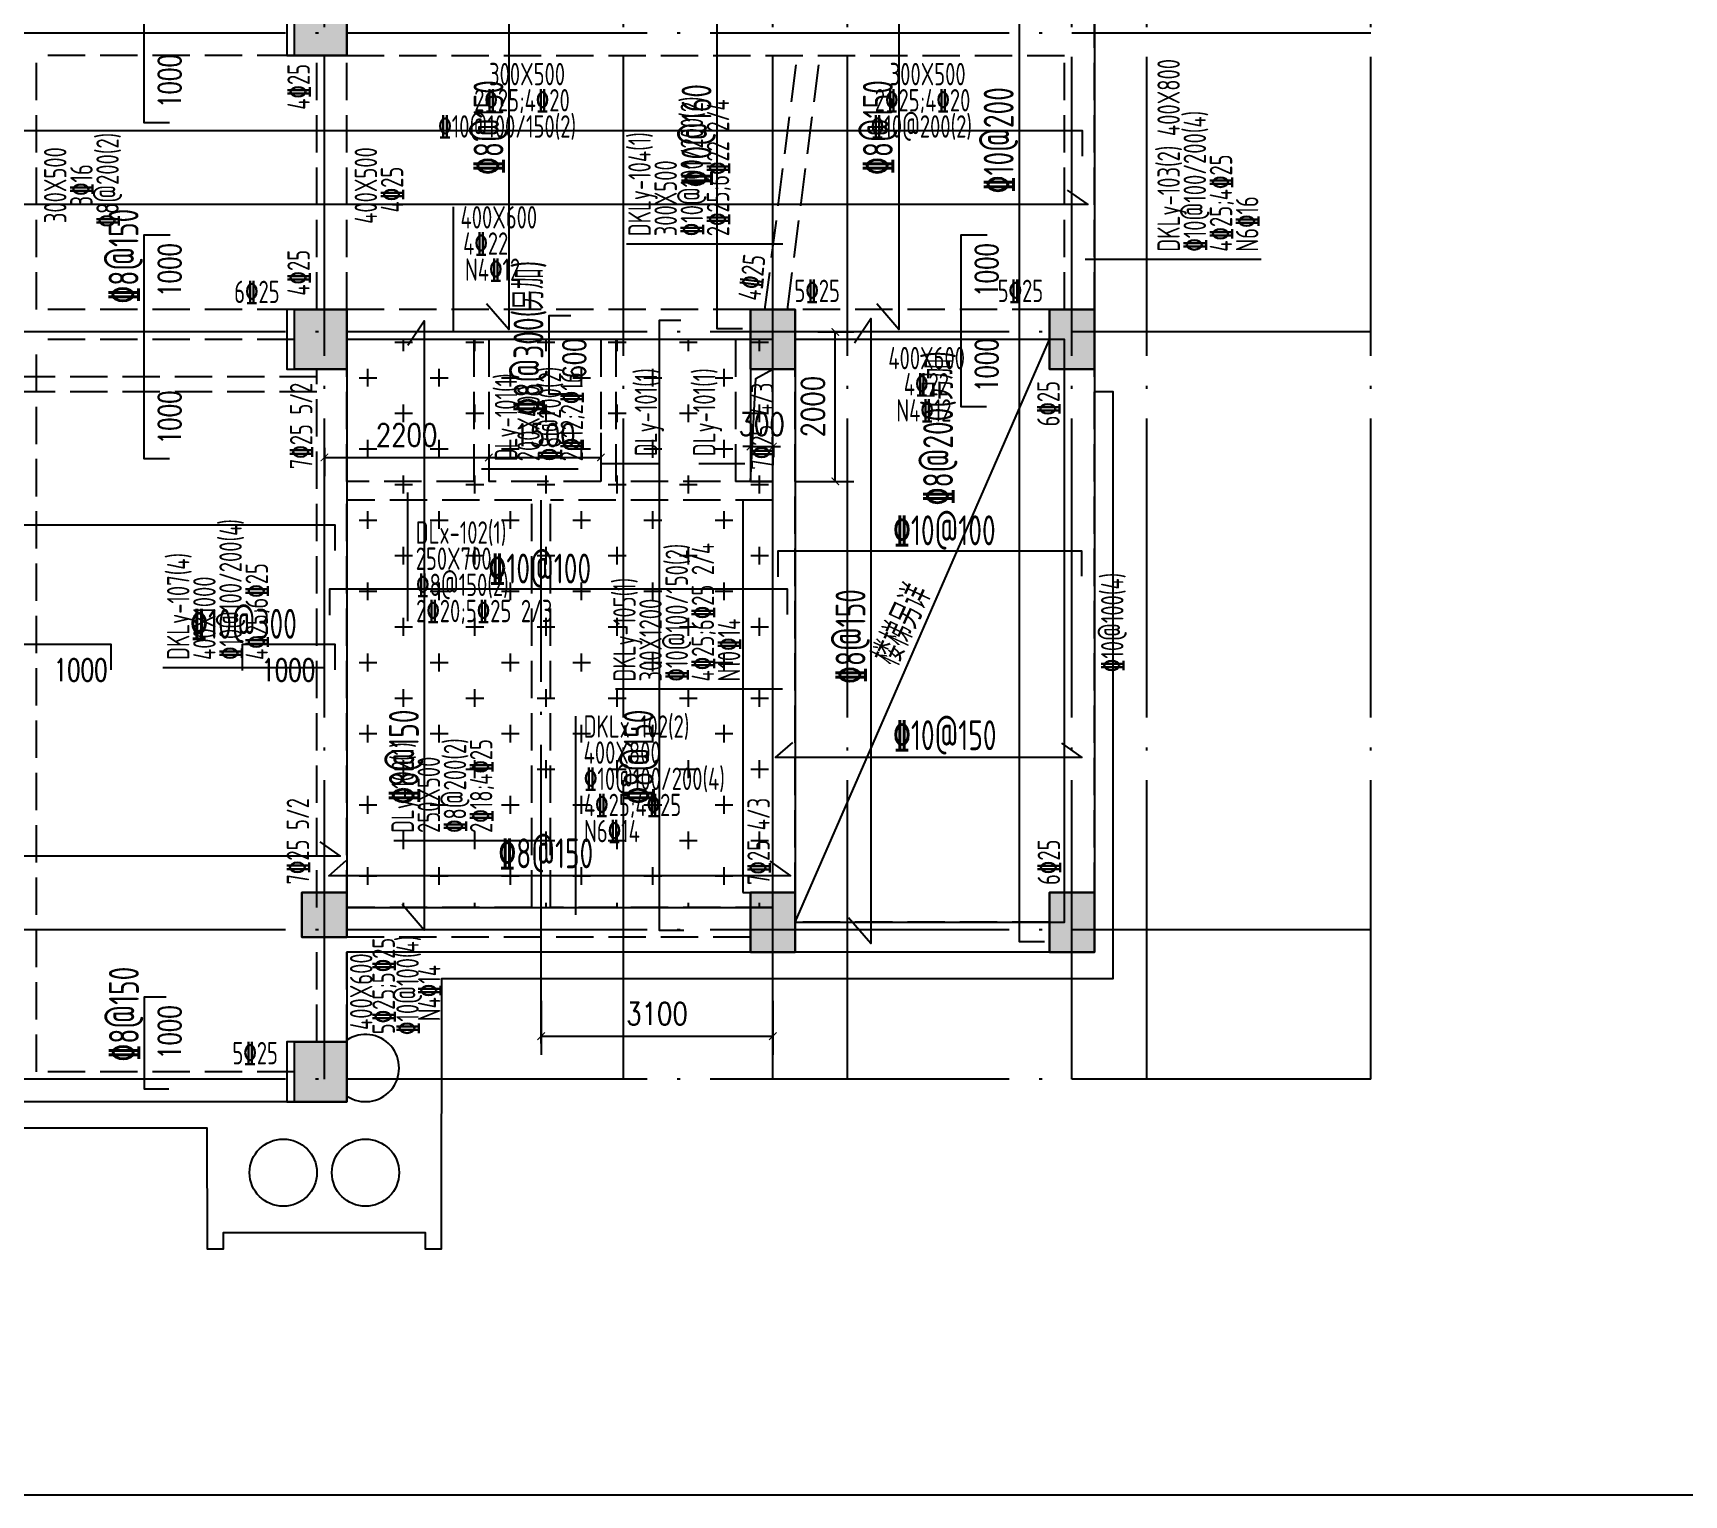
# Model space of a CAD drawing. Header units: millimetres. Extents: x 2998490 to 15040601, y 444546 to 7822218.
# Drawn here: x 14916075 to 14938160, y 7696014 to 7715577 of the extents above; entities that cross this region are included whole.
import ezdxf

# ---------------------------------------------------------------- set-up
doc = ezdxf.new("R2010")
doc.units = ezdxf.units.MM
doc.header["$LTSCALE"] = 2000
doc.linetypes.add('DASH', pattern=[0.35, 0.25, -0.1])
doc.linetypes.add('DOTE', pattern=[2.42, 2, -0.2, 0.02, -0.2])
for name, color, linetype in [('3-AXIS', 3, 'Continuous'), ('3-ban', 84, 'Continuous'), ('3-ban-hatch', 9, 'Continuous'), ('3-ban-rein', 1, 'Continuous'), ('3-ban-TEXT', 7, 'Continuous'), ('3-column-DOWN', 232, 'Continuous'), ('3-COLUMN-UP', 2, 'Continuous'), ('3-dote', 43, 'DOTE'), ('3-HATCH', 8, 'Continuous'), ('3-liang-rein-X', 54, 'Continuous'), ('3-liang-rein-Y', 130, 'Continuous'), ('3-liang-R截面-X', 50, 'Continuous'), ('3-liang-R截面-Y', 70, 'Continuous'), ('3-liang-s-1', 44, 'Continuous'), ('3-liang-xu', 120, 'DASH'), ('3-装饰线脚', 7, 'Continuous'), ('图框', 7, 'Continuous')]:
    doc.layers.add(name, color=color, linetype=linetype)
doc.styles.add('DIM_FONT', font='SIMPLEX', dxfattribs={"width": 0.8, "bigfont": 'HZTXT'})
doc.styles.add('TJ1', font='tj-romans1.shx', dxfattribs={"width": 0.8, "bigfont": 'tj-hztxt1.shx'})
doc.styles.add('TSSD_Rein', font='Tssdeng.shx', dxfattribs={"width": 0.7, "bigfont": 'hztxt.shx'})
doc.dimstyles.new('DIMN100', dxfattribs={"dimtxt": 300, "dimasz": 100, "dimexe": 250, "dimexo": 300, "dimgap": 150, "dimtad": 1, "dimdec": 0, "dimzin": 0, "dimdsep": 46, "dimtxsty": 'DIM_FONT', "dimblk": 'ARCHTICK', "dimcen": 0.09, "dimclrt": 7, "dimazin": 2, "dimtfac": 1, "dimtdec": 0, "dimtix": 1, "dimtmove": 2, "dimatfit": 3, "dimldrblk": 'ARCHTICK', "dimfxl": 0, "dimtolj": 1, "dimtzin": 0, "dimarcsym": 0})

# ---------------------------------------------------------------- blocks, each defined once
blk = doc.blocks.new('_ArchTick')
at = {"color": 0, "linetype": 'ByBlock', "const_width": 0.15}
blk.add_lwpolyline([(-0.5, -0.5), (0.5, 0.5)], dxfattribs=at)
blk = doc.blocks.new('*D1856')
at = {"layer": '3-ban', "color": 0, "lineweight": -2}
for p, q in [((14922872, 7702627), (14922872, 7701904)), ((14925972, 7702627), (14925972, 7701904)), ((14922872, 7702154), (14925972, 7702154))]:
    blk.add_line(p, q, dxfattribs=at)
at = {"layer": 'Defpoints', "color": 0}
for p in [(14922872, 7702927), (14925972, 7702927), (14925972, 7702154)]:
    blk.add_point(p, dxfattribs=at)
at = {"layer": '3-ban', "color": 0, "lineweight": -2, "xscale": 100, "yscale": 100, "zscale": 100, "rotation": 180}
blk.add_blockref('_ArchTick', (14922872, 7702154), dxfattribs=at)
at = {"layer": '3-ban', "color": 0, "lineweight": -2, "xscale": 100, "yscale": 100, "zscale": 100}
blk.add_blockref('_ArchTick', (14925972, 7702154), dxfattribs=at)
at = {"layer": '3-ban', "color": 7, "insert": (14924422, 7702454), "char_height": 300, "attachment_point": 5, "style": 'DIM_FONT'}
blk.add_mtext('\\A1;3100', dxfattribs=at)
blk = doc.blocks.new('*D1857')
at = {"layer": '3-ban', "color": 0, "lineweight": -2}
for p, q in [((14919972, 7710027), (14919972, 7709647)), ((14919972, 7709897), (14922172, 7709897)), ((14922172, 7710027), (14922172, 7709647))]:
    blk.add_line(p, q, dxfattribs=at)
at = {"layer": 'Defpoints', "color": 0}
for p in [(14919972, 7710327), (14922172, 7710327), (14922172, 7709897)]:
    blk.add_point(p, dxfattribs=at)
at = {"layer": '3-ban', "color": 0, "lineweight": -2, "xscale": 100, "yscale": 100, "zscale": 100, "rotation": 180}
blk.add_blockref('_ArchTick', (14919972, 7709897), dxfattribs=at)
at = {"layer": '3-ban', "color": 0, "lineweight": -2, "xscale": 100, "yscale": 100, "zscale": 100}
blk.add_blockref('_ArchTick', (14922172, 7709897), dxfattribs=at)
at = {"layer": '3-ban', "color": 7, "insert": (14921072, 7710197), "char_height": 300, "attachment_point": 5, "style": 'DIM_FONT'}
blk.add_mtext('\\A1;2200', dxfattribs=at)
blk = doc.blocks.new('*D1858')
at = {"layer": '3-ban', "color": 0, "lineweight": -2}
for p, q in [((14923672, 7710227), (14923672, 7709647)), ((14922172, 7710027), (14922172, 7709647)), ((14922172, 7709897), (14923672, 7709897))]:
    blk.add_line(p, q, dxfattribs=at)
at = {"layer": 'Defpoints', "color": 0}
for p in [(14923672, 7710527), (14922172, 7710327), (14923672, 7709897)]:
    blk.add_point(p, dxfattribs=at)
at = {"layer": '3-ban', "color": 0, "lineweight": -2, "xscale": 100, "yscale": 100, "zscale": 100, "rotation": 180}
blk.add_blockref('_ArchTick', (14922172, 7709897), dxfattribs=at)
at = {"layer": '3-ban', "color": 0, "lineweight": -2, "xscale": 100, "yscale": 100, "zscale": 100}
blk.add_blockref('_ArchTick', (14923672, 7709897), dxfattribs=at)
at = {"layer": '3-ban', "color": 7, "insert": (14922922, 7710197), "char_height": 300, "attachment_point": 5, "style": 'DIM_FONT'}
blk.add_mtext('\\A1;1500', dxfattribs=at)
blk = doc.blocks.new('*D1859')
at = {"layer": '3-ban', "color": 0, "lineweight": -2}
for p, q in [((14925672, 7710042), (14925572, 7710042)), ((14925672, 7710042), (14925972, 7710042)), ((14925972, 7710042), (14926072, 7710042)), ((14925672, 7710027), (14925672, 7709792)), ((14925972, 7710027), (14925972, 7709792))]:
    blk.add_line(p, q, dxfattribs=at)
at = {"layer": 'Defpoints', "color": 0}
for p in [(14925672, 7710327), (14925972, 7710327), (14925972, 7710042)]:
    blk.add_point(p, dxfattribs=at)
at = {"layer": '3-ban', "color": 0, "lineweight": -2, "xscale": 100, "yscale": 100, "zscale": 100}
blk.add_blockref('_ArchTick', (14925672, 7710042), dxfattribs=at)
at = {"layer": '3-ban', "color": 0, "lineweight": -2, "xscale": 100, "yscale": 100, "zscale": 100, "rotation": 180}
blk.add_blockref('_ArchTick', (14925972, 7710042), dxfattribs=at)
at = {"layer": '3-ban', "color": 7, "insert": (14925822, 7710342), "char_height": 300, "attachment_point": 5, "style": 'DIM_FONT'}
blk.add_mtext('\\A1;300', dxfattribs=at)
blk = doc.blocks.new('*D1860')
at = {"layer": '3-ban', "color": 0, "lineweight": -2}
for p, q in [((14926572, 7711577), (14927057, 7711577)), ((14926807, 7709577), (14926807, 7711577)), ((14926272, 7709577), (14927057, 7709577))]:
    blk.add_line(p, q, dxfattribs=at)
at = {"layer": 'Defpoints', "color": 0}
for p in [(14926272, 7711577), (14926807, 7711577), (14925972, 7709577)]:
    blk.add_point(p, dxfattribs=at)
at = {"layer": '3-ban', "color": 0, "lineweight": -2, "xscale": 100, "yscale": 100, "zscale": 100}
for p, rotation in [((14926807, 7711577), 90), ((14926807, 7709577), 270)]:
    blk.add_blockref('_ArchTick', p, dxfattribs=dict(at, rotation=rotation))
at = {"layer": '3-ban', "color": 7, "insert": (14926507, 7710577), "char_height": 300, "attachment_point": 5, "rotation": 90, "style": 'DIM_FONT'}
blk.add_mtext('\\A1;2000', dxfattribs=at)

msp = doc.modelspace()

# ---------------------------------------------------------------- hatches: boundary and pattern name
at = {"layer": '3-ban-hatch'}
h = msp.add_hatch(dxfattribs=at)
h.set_pattern_fill('CROSS', color=8, scale=75, style=0)
h.paths.add_polyline_path([(14920272.1, 7703876.7), (14925972.1, 7703876.7), (14925972.1, 7711476.7), (14920272.1, 7711476.7)])
at = {"layer": '3-HATCH'}
for points in [[(14920272.1, 7715276.7), (14919572.1, 7715276.7), (14919572.1, 7716076.7), (14920272.1, 7716076.7)], [(14920272.1, 7711076.7), (14919572.1, 7711076.7), (14919572.1, 7711876.7), (14920272.1, 7711876.7)], [(14926272.1, 7711876.7), (14925672.1, 7711876.7), (14925672.1, 7711076.7), (14926272.1, 7711076.7)], [(14930272.1, 7711876.7), (14929672.1, 7711876.7), (14929672.1, 7711076.7), (14930272.1, 7711076.7)], [(14920272.1, 7704076.7), (14919672.1, 7704076.7), (14919672.1, 7703476.7), (14920272.1, 7703476.7)], [(14926272.1, 7704076.7), (14925672.1, 7704076.7), (14925672.1, 7703276.7), (14926272.1, 7703276.7)], [(14930272.1, 7704076.7), (14929672.1, 7704076.7), (14929672.1, 7703276.7), (14930272.1, 7703276.7)], [(14920272.1, 7701276.7), (14919572.1, 7701276.7), (14919572.1, 7702076.7), (14920272.1, 7702076.7)]]:
    msp.add_hatch(color=256, dxfattribs=at).paths.add_polyline_path(points)

# ---------------------------------------------------------------- linework, layer by layer
at = {"layer": '3-AXIS', "color": 15, "linetype": 'DOTE'}
for p, q in [((14919972.1, 7701576.7), (14919972.1, 7730231.6)), ((14923972.1, 7701576.7), (14923972.1, 7730231.6)), ((14925972.1, 7701576.7), (14925972.1, 7730231.6)), ((14926971.7, 7701576.7), (14926971.7, 7730231.7)), ((14929972.1, 7701576.7), (14929972.1, 7730231.6)), ((14930972.6, 7701576.7), (14930972.6, 7730231.7)), ((14933972.1, 7701576.7), (14933972.1, 7730231.6)), ((14933972.1, 7715576.7), (14854748.9, 7715576.7)), ((14933972.1, 7711576.7), (14854748.9, 7711576.7)), ((14933972.1, 7703576.7), (14854748.9, 7703576.7)), ((14933972.1, 7701576.7), (14854748.9, 7701576.7))]:
    msp.add_line(p, q, dxfattribs=at)
at = {"layer": '3-ban'}
msp.add_lwpolyline([(14925572.1, 7704076.7), (14925972.1, 7704076.7), (14925972.1, 7709326.7), (14925572.1, 7709326.7)], close=True, dxfattribs=at)
at = {"layer": '3-ban-rein'}
for points in [[(14922222.4, 7718109), (14922440.4, 7718434.6), (14922440.4, 7711610.9), (14922142.9, 7711953)], [(14927440.4, 7718089.2), (14927658.4, 7718414.8), (14927658.4, 7711610.9), (14927360.9, 7711953)], [(14917900.6, 7714376.7), (14917562.6, 7714376.7), (14917562.6, 7717174.3), (14917908.7, 7717174.3)], [(14925566.1, 7711616.4), (14925228.1, 7711616.4), (14925228.1, 7716376.7), (14925574.1, 7716376.7)], [(14929607.2, 7703416.4), (14929269.2, 7703416.4), (14929269.2, 7716376.7), (14929615.3, 7716376.7)], [(14930115.9, 7713930.1), (14930115.9, 7714268), (14857538.9, 7714268), (14857538.9, 7713922)], [(14929910.2, 7713474.3), (14930183.8, 7713280.8), (14857522.7, 7713280.8), (14857752.1, 7713483.9)], [(14917900.6, 7709876.7), (14917562.6, 7709876.7), (14917562.6, 7712876.7), (14917908.7, 7712876.7)], [(14928829.8, 7710576.7), (14928491.9, 7710576.7), (14928491.9, 7712876.7), (14928837.9, 7712876.7)], [(14921090.3, 7711397.7), (14921308.3, 7711723.2), (14921308.3, 7703573.2), (14921010.8, 7703915.3)], [(14923267.8, 7711791.6), (14922975.8, 7711791.6), (14922975.8, 7710749.6), (14923305, 7710749.6)], [(14924741.4, 7711731.6), (14924449.3, 7711731.6), (14924449.3, 7703573.2), (14924778.6, 7703573.2)], [(14927064.9, 7711431.9), (14927282.9, 7711757.5), (14927282.9, 7703393.5), (14926985.4, 7703735.7)], [(14920115.9, 7708652.2), (14920115.9, 7708990.1), (14857524.8, 7708990.1), (14857524.8, 7708644.1)], [(14930106.8, 7708306.9), (14930106.8, 7708644.8), (14926037.8, 7708644.8), (14926037.8, 7708298.8)], [(14926165.5, 7707795.6), (14926165.5, 7708133.6), (14920042, 7708133.6), (14920042, 7707787.6)], [(14917122.1, 7707056.1), (14917122.1, 7707394), (14914822.1, 7707394), (14914822.1, 7707048)], [(14920115.9, 7707056.1), (14920115.9, 7707394), (14918872.1, 7707394), (14918872.1, 7707048)], [(14929833.1, 7706073.7), (14930106.7, 7705880.2), (14926008.4, 7705880.2), (14926237.7, 7706083.3)], [(14919910.2, 7704755.6), (14920183.8, 7704562.1), (14857522.7, 7704562.1), (14857752.1, 7704765.2)], [(14925932.6, 7704493.3), (14926206.3, 7704299.8), (14920032.8, 7704299.8), (14920262.1, 7704502.9)], [(14917854.7, 7702676.7), (14917562.6, 7702676.7), (14917562.6, 7701450.7), (14917891.9, 7701450.7)]]:
    msp.add_lwpolyline(points, dxfattribs=at)
at = {"layer": '3-column-DOWN'}
for points in [[(14920272.1, 7716076.7), (14919472.1, 7716076.7), (14919472.1, 7715276.7), (14920272.1, 7715276.7)], [(14920272.1, 7711876.7), (14919472.1, 7711876.7), (14919472.1, 7711076.7), (14920272.1, 7711076.7)], [(14926272.1, 7711076.7), (14925672.1, 7711076.7), (14925672.1, 7711876.7), (14926272.1, 7711876.7)], [(14930272.1, 7711076.7), (14929672.1, 7711076.7), (14929672.1, 7711876.7), (14930272.1, 7711876.7)], [(14920272.1, 7703476.7), (14919672.1, 7703476.7), (14919672.1, 7704076.7), (14920272.1, 7704076.7)], [(14926272.1, 7703276.7), (14925672.1, 7703276.7), (14925672.1, 7704076.7), (14926272.1, 7704076.7)], [(14930272.1, 7703276.7), (14929672.1, 7703276.7), (14929672.1, 7704076.7), (14930272.1, 7704076.7)], [(14920272.1, 7702076.7), (14919472.1, 7702076.7), (14919472.1, 7701276.7), (14920272.1, 7701276.7)]]:
    msp.add_lwpolyline(points, close=True, dxfattribs=at)
at = {"layer": '3-COLUMN-UP'}
for points in [[(14920272.1, 7715276.7), (14919572.1, 7715276.7), (14919572.1, 7716076.7), (14920272.1, 7716076.7)], [(14920272.1, 7711076.7), (14919572.1, 7711076.7), (14919572.1, 7711876.7), (14920272.1, 7711876.7)], [(14926272.1, 7711876.7), (14925672.1, 7711876.7), (14925672.1, 7711076.7), (14926272.1, 7711076.7)], [(14930272.1, 7711876.7), (14929672.1, 7711876.7), (14929672.1, 7711076.7), (14930272.1, 7711076.7)], [(14920272.1, 7704076.7), (14919672.1, 7704076.7), (14919672.1, 7703476.7), (14920272.1, 7703476.7)], [(14926272.1, 7704076.7), (14925672.1, 7704076.7), (14925672.1, 7703276.7), (14926272.1, 7703276.7)], [(14930272.1, 7704076.7), (14929672.1, 7704076.7), (14929672.1, 7703276.7), (14930272.1, 7703276.7)], [(14920272.1, 7701276.7), (14919572.1, 7701276.7), (14919572.1, 7702076.7), (14920272.1, 7702076.7)]]:
    msp.add_lwpolyline(points, close=True, dxfattribs=at)
at = {"layer": '3-dote'}
msp.add_line((14922872.1, 7702053.5), (14922872.1, 7709326.7), dxfattribs=at)
at = {"layer": '3-liang-R截面-X'}
for p, q in [((14921699.7, 7711576.7), (14921699.7, 7713251.4)), ((14921086.3, 7709427.1), (14921086.3, 7707706.8)), ((14923331.6, 7706433.2), (14923331.6, 7703776.7))]:
    msp.add_line(p, q, dxfattribs=at)
at = {"layer": '3-liang-R截面-Y'}
for p, q in [((14926103.6, 7712752.7), (14924012.2, 7712752.7)), ((14932502.1, 7712546.3), (14930151.3, 7712546.3)), ((14923366.3, 7709741), (14922073, 7709741)), ((14924462.8, 7709809.8), (14923665.3, 7709809.8)), ((14925596.1, 7709809.8), (14924982.5, 7709809.8)), ((14919972.1, 7707082.8), (14917813.3, 7707082.8)), ((14926098.4, 7706794.6), (14923868.4, 7706794.6)), ((14922848.9, 7704768.4), (14920899.8, 7704768.4))]:
    msp.add_line(p, q, dxfattribs=at)
at = {"layer": '3-liang-s-1'}
msp.add_line((14926272.1, 7703676.7), (14929672.1, 7711476.7), dxfattribs=at)
for points in [[(14934182.4, 7721412.5), (14931046.7, 7718276.7), (14930272.1, 7718276.7), (14930272.1, 7703276.7), (14920272.1, 7703276.7), (14920272.1, 7701276.7), (14857422.1, 7701276.7), (14857422.1, 7725876.7), (14920272.1, 7725876.7), (14920272.1, 7723876.7), (14923732.4, 7723876.7), (14923732.4, 7725741), (14926793.1, 7728801.7), (14931121.7, 7728801.7), (14934182.4, 7725741), (14934182.4, 7721412.5)], [(14925672.1, 7709576.7), (14925745.7, 7710953.3), (14925972.1, 7711076.7)]]:
    msp.add_lwpolyline(points, dxfattribs=at)
for points in [[(14920272.1, 7703876.7), (14925972.1, 7703876.7), (14925972.1, 7711476.7), (14920272.1, 7711476.7)], [(14926272.2, 7703676.7), (14929872.2, 7703676.7), (14929872.2, 7711476.7), (14926272.2, 7711476.7)], [(14925672.1, 7709576.7), (14925972.1, 7709576.7), (14925972.1, 7711076.7), (14925672.1, 7711076.7)]]:
    msp.add_lwpolyline(points, close=True, dxfattribs=at)
at = {"layer": '3-liang-xu'}
for p, q in [((14930272.1, 7711876.7), (14930272.1, 7718276.7)), ((14916122.1, 7711876.7), (14916122.1, 7715276.7)), ((14919572.1, 7715276.7), (14916122.1, 7715276.7)), ((14919872.1, 7711876.7), (14919872.1, 7715276.7)), ((14920272.1, 7711876.7), (14920272.1, 7715276.7)), ((14920272.1, 7715276.7), (14929872.1, 7715276.7)), ((14925866.4, 7711877.4), (14926300.5, 7715277.4)), ((14926168.8, 7711877.4), (14926602.9, 7715277.4)), ((14929872.1, 7711876.7), (14929872.1, 7715276.7)), ((14919572.1, 7711876.7), (14916122.1, 7711876.7)), ((14925672.1, 7711876.7), (14920272.1, 7711876.7)), ((14929672.1, 7711876.7), (14926272.1, 7711876.7)), ((14916122.1, 7701676.7), (14916122.1, 7711476.7)), ((14919572.1, 7711476.7), (14916122.1, 7711476.7)), ((14921972.1, 7711476.7), (14920272.1, 7711476.7)), ((14921972.1, 7711476.7), (14921972.1, 7709576.7)), ((14922172.1, 7711476.7), (14922172.1, 7709576.7)), ((14923672.1, 7711476.7), (14922172.1, 7711476.7)), ((14923672.1, 7711476.7), (14923672.1, 7709576.7)), ((14923872.1, 7711476.7), (14923872.1, 7709576.7)), ((14925972.1, 7711476.7), (14923872.1, 7711476.7)), ((14925472.1, 7711476.7), (14925472.1, 7709576.7)), ((14925672.1, 7711476.7), (14925672.1, 7709576.7)), ((14925972.1, 7709576.7), (14925972.1, 7711476.7)), ((14929672.1, 7711476.7), (14926272.1, 7711476.7)), ((14926272.1, 7703976.7), (14926272.1, 7711176.7)), ((14929872.1, 7703976.7), (14929872.1, 7711176.7)), ((14930272.1, 7703976.7), (14930272.1, 7711176.7)), ((14919872.1, 7710976.7), (14857722.1, 7710976.7)), ((14919872.1, 7703876.7), (14919872.1, 7711076.7)), ((14920272.1, 7709576.7), (14920272.1, 7711076.7)), ((14919872.1, 7710776.7), (14857722.1, 7710776.7)), ((14921972.1, 7709576.7), (14920272.1, 7709576.7)), ((14923672.1, 7709576.7), (14922172.1, 7709576.7)), ((14925972.1, 7709576.7), (14923872.1, 7709576.7)), ((14922747.1, 7709326.7), (14920272.1, 7709326.7)), ((14920272.1, 7703876.7), (14920272.1, 7709326.7)), ((14922747.1, 7703876.7), (14922747.1, 7709326.7)), ((14925972.1, 7709326.7), (14922997.1, 7709326.7)), ((14922997.1, 7703876.7), (14922997.1, 7709326.7)), ((14925972.1, 7703876.7), (14925972.1, 7709326.7)), ((14922747.1, 7703876.7), (14920272.1, 7703876.7)), ((14925972.1, 7703876.7), (14922997.1, 7703876.7)), ((14929672.1, 7703676.7), (14926272.1, 7703676.7)), ((14919872.1, 7702076.7), (14919872.1, 7703476.7)), ((14920272.1, 7702076.7), (14920272.1, 7703476.7)), ((14925672.1, 7703476.7), (14920272.1, 7703476.7)), ((14925672.1, 7703276.7), (14920272.1, 7703276.7)), ((14929672.1, 7703276.7), (14926272.1, 7703276.7)), ((14919572.1, 7701676.7), (14916122.1, 7701676.7)), ((14919572.1, 7701276.7), (14912322.1, 7701276.7))]:
    msp.add_line(p, q, dxfattribs=at)
at = {"layer": '3-装饰线脚'}
for points in [[(14934360, 7720903.8), (14933921.7, 7720465.5), (14932083.2, 7718627), (14931332.9, 7717876.7), (14930272.1, 7717876.7), (14930272.1, 7710776.7)], [(14913542.1, 7700926.7), (14918402.1, 7700926.7), (14918403.6, 7699306.7), (14918622.1, 7699306.7), (14918622.1, 7699526.7), (14921322.1, 7699526.7), (14921322.1, 7699306.7), (14921540.7, 7699306.7), (14921542.1, 7702926.7), (14930522.1, 7702926.7), (14930522.1, 7710776.7), (14930272.1, 7710776.7)]]:
    msp.add_lwpolyline(points, dxfattribs=at)
for centre in [(14919422.1, 7700326.7), (14920522.1, 7700326.7)]:
    msp.add_circle(centre, 450, dxfattribs=at)
msp.add_arc((14920522.1, 7701726.7), 450, 236.25101, 123.74899, dxfattribs=at)
at = {"layer": '图框'}
msp.add_line((14844494.6, 7696013.6), (14951894.6, 7696013.6), dxfattribs=at)

# ---------------------------------------------------------------- texts
at = {"layer": '3-ban', "style": 'TSSD_Rein', "width": 0.7}
for s, rotation, p in [('%%1328@150', 90.00581, (14922368.3, 7713676.3, -5065)), ('%%1328@150', 90.00581, (14927576.4, 7713676.3, -5065)), ('%%13210@160', 89.99419, (14925151, 7713509.8, -5065)), ('%%13210@200', 89.99419, (14929192.2, 7713430.2, -5065)), ('%%1328@150', 89.99419, (14917485.6, 7711955.4, -5065)), ('%%1328@300(另加)', 90.00581, (14922903.6, 7710458.9, -5065)), ('%%1328@200(另加)', 89.99419, (14928382, 7709256, -5065)), ('%%13210@100', 0.00581, (14927578.7, 7708721.7, -5065)), ('%%13210@100', 0.00581, (14922167.1, 7708210.5, -5065)), ('%%1328@150', 90.00581, (14927210.7, 7706865.7, -5065)), ('%%13210@300', 0.00581, (14918176.9, 7707470.9, -5065)), ('%%1328@150', 90.00581, (14921236.1, 7705253.9, -5065)), ('%%1328@150', 90.00581, (14924377.1, 7705253.9, -5065)), ('%%13210@150', 0.00581, (14927578.7, 7705980, -5065)), ('%%1328@150', 0.00581, (14922299.1, 7704399.7, -5065)), ('%%1328@150', 90.00581, (14917490.5, 7701812.7, -5065))]:
    msp.add_text(s, height=400, rotation=rotation, dxfattribs=at).set_placement(p)
at = {"layer": '3-ban-TEXT', "style": 'TJ1', "width": 0.7}
for s, p in [('1000', (14918052.5, 7714573.7)), ('1000', (14918052.5, 7712046.6)), ('1000', (14928981.8, 7712046.6)), ('600', (14923465.6, 7710951.7)), ('1000', (14928981.8, 7710773.7)), ('1000', (14918052.5, 7710073.7)), ('1000', (14918052.5, 7701846.6))]:
    msp.add_text(s, height=300, rotation=90, dxfattribs=at).set_placement(p)
for p in [(14916351.8, 7706904.1), (14919128.8, 7706904.1)]:
    msp.add_text('1000', height=300, dxfattribs=at).set_placement(p)
at = {"layer": '3-liang-rein-X', "style": 'TSSD_Rein', "width": 0.7}
for s, p in [('2%%13225;4%%13220', (14921976.4, 7714526.7)), ('2%%13225;4%%13220', (14927334.8, 7714526.7)), ('%%13210@100/150(2)', (14921495.9, 7714176.7)), ('%%13210@200(2)', (14927282.4, 7714176.7)), ('6%%13225', (14918765.7, 7711962.6)), ('5%%13225', (14926260.1, 7711976.7)), ('5%%13225', (14928979.4, 7711976.7)), ('4%%13222', (14927723, 7710726.7)), ('N4%%13212', (14927622.5, 7710376.7)), ('%%1328@150(2)', (14921199.2, 7708042.7)), ('2%%13220;5%%13225 2/3', (14921199.2, 7707692.7)), ('%%13210@100/200(4)', (14923444.5, 7705447.4)), ('4%%13225;4%%13225', (14923444.5, 7705097.4)), ('N6%%13214', (14923444.5, 7704747.4)), ('5%%13225', (14918742.1, 7701776.7))]:
    msp.add_text(s, height=300, dxfattribs=at).set_placement(p)
for s, p in [('4%%13222', (14921828, 7712610.1)), ('N4%%13212', (14921852.3, 7712260.1))]:
    msp.add_text(s, height=300, rotation=360, dxfattribs=at).set_placement(p)
at = {"layer": '3-liang-rein-Y', "style": 'TSSD_Rein', "width": 0.7}
for s, rotation, p in [('4%%13225', 90, (14919777.3, 7714550)), ('%%13210@100/200(2)', 90, (14925038, 7712856.9)), ('2%%13225;6%%13222 2/4', 90, (14925388, 7712856.9)), ('%%13210@100/200(4)', 90, (14931765.9, 7712650.5)), ('%%1328@200(2)', 90, (14917222.1, 7712974.9)), ('3%%13216', 90, (14916872.1, 7713255.4)), ('4%%13225;4%%13225', 90, (14932115.9, 7712650.5)), ('4%%13225', 90, (14921027.3, 7713174.7)), ('N6%%13216', 90, (14932465.9, 7712650.5)), ('4%%13225', 90, (14919777.3, 7712061.8)), ('4%%13225', 83, (14925802.2, 7711984.6)), ('%%1328@200(2)', 90, (14923138.7, 7709845.2)), ('2%%13212;2%%13216', 90, (14923431.4, 7709845.2)), ('7%%13225 5/2', 90, (14919811.1, 7709740)), ('7%%13225 4/3', 90, (14925978.1, 7709732.4)), ('6%%13225', 90, (14929807.3, 7710312.7)), ('%%13210@100/200(4)', 90, (14918867.4, 7707187)), ('%%13210@100/150(2)', 90, (14924835.5, 7706898.8)), ('4%%13225;6%%13225 2/4', 90, (14925185.5, 7706898.8)), ('4%%13225;6%%13225', 90, (14919217.4, 7707187)), ('%%13210@100(4)', 90, (14930662, 7707024.4)), ('N10%%13214', 90, (14925535.5, 7706898.8)), ('%%1328@200(2)', 90, (14921869.5, 7704872.6)), ('2%%13218;4%%13225', 90, (14922219.5, 7704872.6)), ('7%%13225 5/2', 90, (14919767.9, 7704182)), ('7%%13225 4/3', 90, (14925930.2, 7704176.7)), ('6%%13225', 90, (14929813.6, 7704176.7)), ('5%%13225;5%%13225', 90, (14920915, 7702178.6)), ('%%13210@100(4)', 90, (14921235, 7702168.4)), ('N4%%13214', 90, (14921525, 7702352))]:
    msp.add_text(s, height=300, rotation=rotation, dxfattribs=at).set_placement(p)
at = {"layer": '3-liang-R截面-X', "style": 'TSSD_Rein', "width": 0.7}
for s, p in [('300X500', (14922175.5, 7714876.7)), ('300X500', (14927534, 7714876.7)), ('400X600', (14927516, 7711076.7)), ('DLx-102(1)', (14921194.3, 7708742.7)), ('250X700', (14921194.3, 7708392.7)), ('DKLx-102(2)', (14923439.6, 7706147.4)), ('400X800', (14923439.6, 7705797.4))]:
    msp.add_text(s, height=300, dxfattribs=at).set_placement(p)
msp.add_text('400X600', height=300, rotation=360, dxfattribs=at).set_placement((14921793.1, 7712960.1))
at = {"layer": '3-liang-R截面-Y', "style": 'TSSD_Rein', "width": 0.7}
for s, p in [('DKLy-103(2) 400X800', (14931415.9, 7712650.5)), ('300X500', (14916522.1, 7713032.7)), ('400X500', (14920677.3, 7713022.7)), ('DKLy-104(1)', (14924338, 7712856.9)), ('300X500', (14924688, 7712856.9)), ('DLy-101(1)', (14922552.5, 7709845.2)), ('DLy-101(1)', (14924423.8, 7709914)), ('DLy-101(1)', (14925202.7, 7709914)), ('200X400', (14922854.3, 7709845.2)), ('DKLy-107(4)', (14918167.4, 7707187)), ('400X1000', (14918517.4, 7707187)), ('DKLy-105(1)', (14924135.5, 7706898.8)), ('300X1200', (14924485.5, 7706898.8)), ('DLy-102(1)', (14921169.6, 7704872.6)), ('250X500', (14921519.6, 7704872.6)), ('400X600', (14920615, 7702235.9))]:
    msp.add_text(s, height=300, rotation=90, dxfattribs=at).set_placement(p)
at = {"layer": '3-liang-s-1', "style": 'TSSD_Rein', "width": 0.7}
msp.add_text('楼梯另详', height=400, rotation=65, dxfattribs=at).set_placement((14927641.6, 7707071.2))

# ---------------------------------------------------------------- dimensions: what is measured, and where the dimension line sits
at = {"layer": '3-ban'}
dim = msp.add_linear_dim(base=(14926806.8, 7711576.7), p1=(14925972.1, 7709576.7), p2=(14926272.1, 7711576.7), angle=90, dimstyle='DIMN100', dxfattribs=at)
dim.commit()
dim.dimension.update_dxf_attribs({"geometry": '*D1860', "text_midpoint": (14926506.8, 7710576.7)})
for base, p1, p2, picture, middle in [((14923672.1, 7709897.4), (14922172.1, 7710326.7), (14923672.1, 7710526.7), '*D1858', (14922922.1, 7710197.4)), ((14925972.1, 7710041.9), (14925672.1, 7710326.7), (14925972.1, 7710326.7), '*D1859', (14925822.1, 7710341.9)), ((14922172.1, 7709897.4), (14919972.1, 7710326.7), (14922172.1, 7710326.7), '*D1857', (14921072.1, 7710197.4)), ((14925972.1, 7702154.4), (14922872.1, 7702926.7), (14925972.1, 7702926.7), '*D1856', (14924422.1, 7702454.4))]:
    dim = msp.add_linear_dim(base=base, p1=p1, p2=p2, dimstyle='DIMN100', dxfattribs=at)
    dim.commit()
    dim.dimension.update_dxf_attribs({"geometry": picture, "text_midpoint": middle})

doc.saveas('drawing.dxf')
